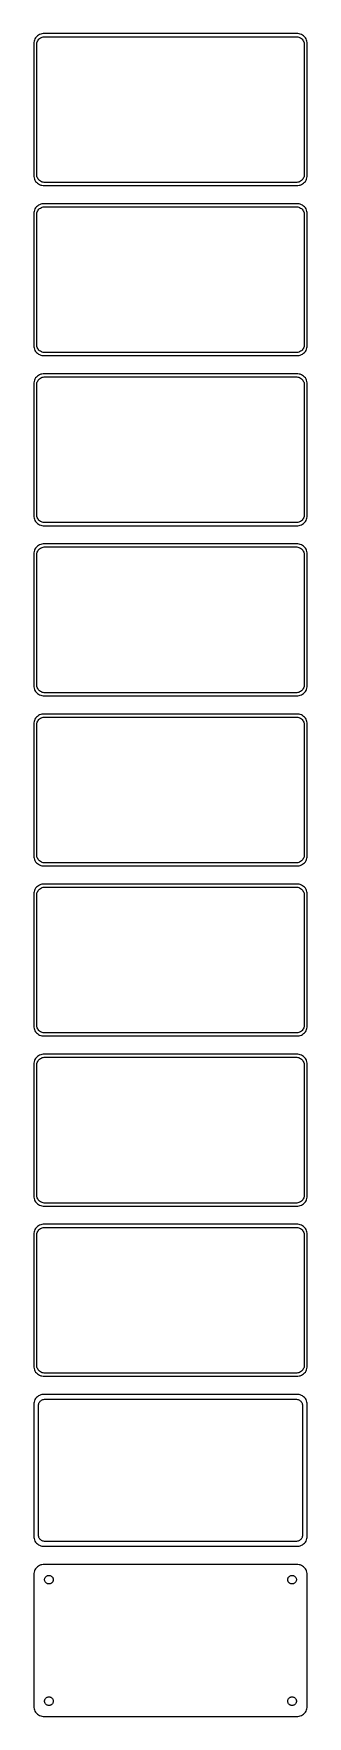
# Model space of a CAD drawing. Header units: metres. Extents: x -68 to 68, y 803 to 1633.
import ezdxf

# ---------------------------------------------------------------- set-up
doc = ezdxf.new("R2010")
doc.units = ezdxf.units.M

msp = doc.modelspace()

# ---------------------------------------------------------------- linework, layer by layer
for p, q in [((-67.4606, 1629.13), (-67.5, 1628.5)), ((-67.3429, 1629.74), (-67.4606, 1629.13)), ((-67.1489, 1630.34), (-67.3429, 1629.74)), ((-66.8815, 1630.91), (-67.1489, 1630.34)), ((-66.5451, 1631.44), (-66.8815, 1630.91)), ((-66.1448, 1631.92), (-66.5451, 1631.44)), ((-65.6871, 1632.35), (-66.1448, 1631.92)), ((-65.9685, 1628.5), (-65.8743, 1628.99)), ((-65.8743, 1628.99), (-65.7191, 1629.47)), ((-65.7191, 1629.47), (-65.5052, 1629.93)), ((-65.1791, 1632.72), (-65.6871, 1632.35)), ((-65.5052, 1629.93), (-65.2361, 1630.35)), ((-65.2361, 1630.35), (-64.9159, 1630.74)), ((-64.6289, 1633.02), (-65.1791, 1632.72)), ((-64.9159, 1630.74), (-64.5497, 1631.08)), ((-64.0451, 1633.26), (-64.6289, 1633.02)), ((-64.5497, 1631.08), (-64.1433, 1631.38)), ((-64.1433, 1631.38), (-63.7031, 1631.62)), ((-63.4369, 1633.41), (-64.0451, 1633.26)), ((-63.7031, 1631.62), (-63.2361, 1631.8)), ((-62.8139, 1633.49), (-63.4369, 1633.41)), ((-63.2361, 1631.8), (-62.7495, 1631.93)), ((62.8139, 1633.49), (-62.8139, 1633.49)), ((-62.7495, 1631.93), (-62.2512, 1631.99)), ((-62.2512, 1631.99), (62.2512, 1631.99)), ((62.2512, 1631.99), (62.7495, 1631.93)), ((62.7495, 1631.93), (63.2361, 1631.8)), ((63.4369, 1633.41), (62.8139, 1633.49)), ((63.2361, 1631.8), (63.7031, 1631.62)), ((64.0451, 1633.26), (63.4369, 1633.41)), ((63.7031, 1631.62), (64.1433, 1631.38)), ((64.6289, 1633.02), (64.0451, 1633.26)), ((64.1433, 1631.38), (64.5497, 1631.08)), ((64.5497, 1631.08), (64.9159, 1630.74)), ((65.1791, 1632.72), (64.6289, 1633.02)), ((64.9159, 1630.74), (65.2361, 1630.35)), ((65.6871, 1632.35), (65.1791, 1632.72)), ((65.2361, 1630.35), (65.5052, 1629.93)), ((65.5052, 1629.93), (65.7191, 1629.47)), ((66.1448, 1631.92), (65.6871, 1632.35)), ((65.7191, 1629.47), (65.8743, 1628.99)), ((65.8743, 1628.99), (65.9685, 1628.5)), ((66.5451, 1631.44), (66.1448, 1631.92)), ((66.8815, 1630.91), (66.5451, 1631.44)), ((67.1489, 1630.34), (66.8815, 1630.91)), ((67.3429, 1629.74), (67.1489, 1630.34)), ((67.4606, 1629.13), (67.3429, 1629.74)), ((67.5, 1628.5), (67.4606, 1629.13)), ((-67.5, 1628.5), (-67.5, 1563.5)), ((-66, 1628), (-65.9685, 1628.5)), ((-66, 1564), (-66, 1628)), ((65.9685, 1628.5), (66, 1628)), ((66, 1628), (66, 1564)), ((67.5, 1563.5), (67.5, 1628.5)), ((-67.5, 1563.5), (-67.4606, 1562.87)), ((-67.4606, 1562.87), (-67.3429, 1562.26)), ((-67.3429, 1562.26), (-67.1489, 1561.66)), ((-65.9685, 1563.5), (-66, 1564)), ((-65.8743, 1563.01), (-65.9685, 1563.5)), ((-65.7191, 1562.53), (-65.8743, 1563.01)), ((-65.5052, 1562.07), (-65.7191, 1562.53)), ((65.7191, 1562.53), (65.5052, 1562.07)), ((65.8743, 1563.01), (65.7191, 1562.53)), ((65.9685, 1563.5), (65.8743, 1563.01)), ((66, 1564), (65.9685, 1563.5)), ((67.1489, 1561.66), (67.3429, 1562.26)), ((67.3429, 1562.26), (67.4606, 1562.87)), ((67.4606, 1562.87), (67.5, 1563.5)), ((-67.1489, 1561.66), (-66.8815, 1561.09)), ((-66.8815, 1561.09), (-66.5451, 1560.56)), ((-66.5451, 1560.56), (-66.1448, 1560.08)), ((-66.1448, 1560.08), (-65.6871, 1559.65)), ((-65.6871, 1559.65), (-65.1791, 1559.28)), ((-65.2361, 1561.65), (-65.5052, 1562.07)), ((-64.9159, 1561.26), (-65.2361, 1561.65)), ((-65.1791, 1559.28), (-64.6289, 1558.98)), ((-64.5497, 1560.92), (-64.9159, 1561.26)), ((-64.6289, 1558.98), (-64.0451, 1558.74)), ((-64.1433, 1560.62), (-64.5497, 1560.92)), ((-63.7031, 1560.38), (-64.1433, 1560.62)), ((-64.0451, 1558.74), (-63.4369, 1558.59)), ((-63.2361, 1560.2), (-63.7031, 1560.38)), ((-63.4369, 1558.59), (-62.8139, 1558.51)), ((-62.7495, 1560.07), (-63.2361, 1560.2)), ((-62.8139, 1558.51), (62.8139, 1558.51)), ((-62.2512, 1560.01), (-62.7495, 1560.07)), ((62.2512, 1560.01), (-62.2512, 1560.01)), ((62.7495, 1560.07), (62.2512, 1560.01)), ((63.2361, 1560.2), (62.7495, 1560.07)), ((62.8139, 1558.51), (63.4369, 1558.59)), ((63.7031, 1560.38), (63.2361, 1560.2)), ((63.4369, 1558.59), (64.0451, 1558.74)), ((64.1433, 1560.62), (63.7031, 1560.38)), ((64.0451, 1558.74), (64.6289, 1558.98)), ((64.5497, 1560.92), (64.1433, 1560.62)), ((64.9159, 1561.26), (64.5497, 1560.92)), ((64.6289, 1558.98), (65.1791, 1559.28)), ((65.2361, 1561.65), (64.9159, 1561.26)), ((65.1791, 1559.28), (65.6871, 1559.65)), ((65.5052, 1562.07), (65.2361, 1561.65)), ((65.6871, 1559.65), (66.1448, 1560.08)), ((66.1448, 1560.08), (66.5451, 1560.56)), ((66.5451, 1560.56), (66.8815, 1561.09)), ((66.8815, 1561.09), (67.1489, 1561.66)), ((-67.3429, 1545.74), (-67.4606, 1545.13)), ((-67.1489, 1546.34), (-67.3429, 1545.74)), ((-66.8815, 1546.91), (-67.1489, 1546.34)), ((-66.5451, 1547.44), (-66.8815, 1546.91)), ((-66.1448, 1547.92), (-66.5451, 1547.44)), ((-65.6871, 1548.35), (-66.1448, 1547.92)), ((-65.7191, 1545.47), (-65.5052, 1545.93)), ((-65.1791, 1548.72), (-65.6871, 1548.35)), ((-65.5052, 1545.93), (-65.2361, 1546.35)), ((-65.2361, 1546.35), (-64.9159, 1546.74)), ((-64.6289, 1549.02), (-65.1791, 1548.72)), ((-64.9159, 1546.74), (-64.5497, 1547.08)), ((-64.0451, 1549.26), (-64.6289, 1549.02)), ((-64.5497, 1547.08), (-64.1433, 1547.38)), ((-64.1433, 1547.38), (-63.7031, 1547.62)), ((-63.4369, 1549.41), (-64.0451, 1549.26)), ((-63.7031, 1547.62), (-63.2361, 1547.8)), ((-62.8139, 1549.49), (-63.4369, 1549.41)), ((-63.2361, 1547.8), (-62.7495, 1547.93)), ((62.8139, 1549.49), (-62.8139, 1549.49)), ((-62.7495, 1547.93), (-62.2512, 1547.99)), ((-62.2512, 1547.99), (62.2512, 1547.99)), ((62.2512, 1547.99), (62.7495, 1547.93)), ((62.7495, 1547.93), (63.2361, 1547.8)), ((63.4369, 1549.41), (62.8139, 1549.49)), ((63.2361, 1547.8), (63.7031, 1547.62)), ((64.0451, 1549.26), (63.4369, 1549.41)), ((63.7031, 1547.62), (64.1433, 1547.38)), ((64.6289, 1549.02), (64.0451, 1549.26)), ((64.1433, 1547.38), (64.5497, 1547.08)), ((64.5497, 1547.08), (64.9159, 1546.74)), ((65.1791, 1548.72), (64.6289, 1549.02)), ((64.9159, 1546.74), (65.2361, 1546.35)), ((65.6871, 1548.35), (65.1791, 1548.72)), ((65.2361, 1546.35), (65.5052, 1545.93)), ((65.5052, 1545.93), (65.7191, 1545.47)), ((66.1448, 1547.92), (65.6871, 1548.35)), ((66.5451, 1547.44), (66.1448, 1547.92)), ((66.8815, 1546.91), (66.5451, 1547.44)), ((67.1489, 1546.34), (66.8815, 1546.91)), ((67.3429, 1545.74), (67.1489, 1546.34)), ((67.4606, 1545.13), (67.3429, 1545.74)), ((-67.4606, 1545.13), (-67.5, 1544.5)), ((-67.5, 1544.5), (-67.5, 1479.5)), ((-66, 1544), (-65.9685, 1544.5)), ((-66, 1480), (-66, 1544)), ((-65.9685, 1544.5), (-65.8743, 1544.99)), ((-65.8743, 1544.99), (-65.7191, 1545.47)), ((65.7191, 1545.47), (65.8743, 1544.99)), ((65.8743, 1544.99), (65.9685, 1544.5)), ((65.9685, 1544.5), (66, 1544)), ((66, 1544), (66, 1480)), ((67.5, 1544.5), (67.4606, 1545.13)), ((67.5, 1479.5), (67.5, 1544.5)), ((-67.5, 1479.5), (-67.4606, 1478.87)), ((-65.9685, 1479.5), (-66, 1480)), ((-65.8743, 1479.01), (-65.9685, 1479.5)), ((65.9685, 1479.5), (65.8743, 1479.01)), ((66, 1480), (65.9685, 1479.5)), ((67.4606, 1478.87), (67.5, 1479.5)), ((-67.4606, 1478.87), (-67.3429, 1478.26)), ((-67.3429, 1478.26), (-67.1489, 1477.66)), ((-67.1489, 1477.66), (-66.8815, 1477.09)), ((-66.8815, 1477.09), (-66.5451, 1476.56)), ((-66.5451, 1476.56), (-66.1448, 1476.08)), ((-66.1448, 1476.08), (-65.6871, 1475.65)), ((-65.7191, 1478.53), (-65.8743, 1479.01)), ((-65.5052, 1478.07), (-65.7191, 1478.53)), ((-65.6871, 1475.65), (-65.1791, 1475.28)), ((-65.2361, 1477.65), (-65.5052, 1478.07)), ((-64.9159, 1477.26), (-65.2361, 1477.65)), ((-65.1791, 1475.28), (-64.6289, 1474.98)), ((-64.5497, 1476.92), (-64.9159, 1477.26)), ((-64.6289, 1474.98), (-64.0451, 1474.74)), ((-64.1433, 1476.62), (-64.5497, 1476.92)), ((-63.7031, 1476.38), (-64.1433, 1476.62)), ((-64.0451, 1474.74), (-63.4369, 1474.59)), ((-63.2361, 1476.2), (-63.7031, 1476.38)), ((-63.4369, 1474.59), (-62.8139, 1474.51)), ((-62.7495, 1476.07), (-63.2361, 1476.2)), ((-62.8139, 1474.51), (62.8139, 1474.51)), ((-62.2512, 1476.01), (-62.7495, 1476.07)), ((62.2512, 1476.01), (-62.2512, 1476.01)), ((62.7495, 1476.07), (62.2512, 1476.01)), ((63.2361, 1476.2), (62.7495, 1476.07)), ((62.8139, 1474.51), (63.4369, 1474.59)), ((63.7031, 1476.38), (63.2361, 1476.2)), ((63.4369, 1474.59), (64.0451, 1474.74)), ((64.1433, 1476.62), (63.7031, 1476.38)), ((64.0451, 1474.74), (64.6289, 1474.98)), ((64.5497, 1476.92), (64.1433, 1476.62)), ((64.9159, 1477.26), (64.5497, 1476.92)), ((64.6289, 1474.98), (65.1791, 1475.28)), ((65.2361, 1477.65), (64.9159, 1477.26)), ((65.1791, 1475.28), (65.6871, 1475.65)), ((65.5052, 1478.07), (65.2361, 1477.65)), ((65.7191, 1478.53), (65.5052, 1478.07)), ((65.6871, 1475.65), (66.1448, 1476.08)), ((65.8743, 1479.01), (65.7191, 1478.53)), ((66.1448, 1476.08), (66.5451, 1476.56)), ((66.5451, 1476.56), (66.8815, 1477.09)), ((66.8815, 1477.09), (67.1489, 1477.66)), ((67.1489, 1477.66), (67.3429, 1478.26)), ((67.3429, 1478.26), (67.4606, 1478.87)), ((-66.8815, 1462.91), (-67.1489, 1462.34)), ((-66.5451, 1463.44), (-66.8815, 1462.91)), ((-66.1448, 1463.92), (-66.5451, 1463.44)), ((-65.6871, 1464.35), (-66.1448, 1463.92)), ((-65.1791, 1464.72), (-65.6871, 1464.35)), ((-65.2361, 1462.35), (-64.9159, 1462.74)), ((-64.6289, 1465.02), (-65.1791, 1464.72)), ((-64.9159, 1462.74), (-64.5497, 1463.08)), ((-64.0451, 1465.26), (-64.6289, 1465.02)), ((-64.5497, 1463.08), (-64.1433, 1463.38)), ((-64.1433, 1463.38), (-63.7031, 1463.62)), ((-63.4369, 1465.41), (-64.0451, 1465.26)), ((-63.7031, 1463.62), (-63.2361, 1463.8)), ((-62.8139, 1465.49), (-63.4369, 1465.41)), ((-63.2361, 1463.8), (-62.7495, 1463.93)), ((62.8139, 1465.49), (-62.8139, 1465.49)), ((-62.7495, 1463.93), (-62.2512, 1463.99)), ((-62.2512, 1463.99), (62.2512, 1463.99)), ((62.2512, 1463.99), (62.7495, 1463.93)), ((62.7495, 1463.93), (63.2361, 1463.8)), ((63.4369, 1465.41), (62.8139, 1465.49)), ((63.2361, 1463.8), (63.7031, 1463.62)), ((64.0451, 1465.26), (63.4369, 1465.41)), ((63.7031, 1463.62), (64.1433, 1463.38)), ((64.6289, 1465.02), (64.0451, 1465.26)), ((64.1433, 1463.38), (64.5497, 1463.08)), ((64.5497, 1463.08), (64.9159, 1462.74)), ((65.1791, 1464.72), (64.6289, 1465.02)), ((64.9159, 1462.74), (65.2361, 1462.35)), ((65.6871, 1464.35), (65.1791, 1464.72)), ((66.1448, 1463.92), (65.6871, 1464.35)), ((66.5451, 1463.44), (66.1448, 1463.92)), ((66.8815, 1462.91), (66.5451, 1463.44)), ((67.1489, 1462.34), (66.8815, 1462.91)), ((-67.4606, 1461.13), (-67.5, 1460.5)), ((-67.5, 1460.5), (-67.5, 1395.5)), ((-67.3429, 1461.74), (-67.4606, 1461.13)), ((-67.1489, 1462.34), (-67.3429, 1461.74)), ((-66, 1460), (-65.9685, 1460.5)), ((-66, 1396), (-66, 1460)), ((-65.9685, 1460.5), (-65.8743, 1460.99)), ((-65.8743, 1460.99), (-65.7191, 1461.47)), ((-65.7191, 1461.47), (-65.5052, 1461.93)), ((-65.5052, 1461.93), (-65.2361, 1462.35)), ((65.2361, 1462.35), (65.5052, 1461.93)), ((65.5052, 1461.93), (65.7191, 1461.47)), ((65.7191, 1461.47), (65.8743, 1460.99)), ((65.8743, 1460.99), (65.9685, 1460.5)), ((65.9685, 1460.5), (66, 1460)), ((66, 1460), (66, 1396)), ((67.3429, 1461.74), (67.1489, 1462.34)), ((67.4606, 1461.13), (67.3429, 1461.74)), ((67.5, 1460.5), (67.4606, 1461.13)), ((67.5, 1395.5), (67.5, 1460.5)), ((-67.5, 1395.5), (-67.4606, 1394.87)), ((-67.4606, 1394.87), (-67.3429, 1394.26)), ((-67.3429, 1394.26), (-67.1489, 1393.66)), ((-67.1489, 1393.66), (-66.8815, 1393.09)), ((-66.8815, 1393.09), (-66.5451, 1392.56)), ((-66.5451, 1392.56), (-66.1448, 1392.08)), ((-66.1448, 1392.08), (-65.6871, 1391.65)), ((-65.9685, 1395.5), (-66, 1396)), ((-65.8743, 1395.01), (-65.9685, 1395.5)), ((-65.7191, 1394.53), (-65.8743, 1395.01)), ((-65.5052, 1394.07), (-65.7191, 1394.53)), ((-65.6871, 1391.65), (-65.1791, 1391.28)), ((-65.2361, 1393.65), (-65.5052, 1394.07)), ((-64.9159, 1393.26), (-65.2361, 1393.65)), ((-65.1791, 1391.28), (-64.6289, 1390.98)), ((-64.5497, 1392.92), (-64.9159, 1393.26)), ((-64.6289, 1390.98), (-64.0451, 1390.74)), ((-64.1433, 1392.62), (-64.5497, 1392.92)), ((-63.7031, 1392.38), (-64.1433, 1392.62)), ((-64.0451, 1390.74), (-63.4369, 1390.59)), ((-63.2361, 1392.2), (-63.7031, 1392.38)), ((-63.4369, 1390.59), (-62.8139, 1390.51)), ((-62.7495, 1392.07), (-63.2361, 1392.2)), ((-62.8139, 1390.51), (62.8139, 1390.51)), ((-62.2512, 1392.01), (-62.7495, 1392.07)), ((62.2512, 1392.01), (-62.2512, 1392.01)), ((62.7495, 1392.07), (62.2512, 1392.01)), ((63.2361, 1392.2), (62.7495, 1392.07)), ((62.8139, 1390.51), (63.4369, 1390.59)), ((63.7031, 1392.38), (63.2361, 1392.2)), ((63.4369, 1390.59), (64.0451, 1390.74)), ((64.1433, 1392.62), (63.7031, 1392.38)), ((64.0451, 1390.74), (64.6289, 1390.98)), ((64.5497, 1392.92), (64.1433, 1392.62)), ((64.9159, 1393.26), (64.5497, 1392.92)), ((64.6289, 1390.98), (65.1791, 1391.28)), ((65.2361, 1393.65), (64.9159, 1393.26)), ((65.1791, 1391.28), (65.6871, 1391.65)), ((65.5052, 1394.07), (65.2361, 1393.65)), ((65.7191, 1394.53), (65.5052, 1394.07)), ((65.6871, 1391.65), (66.1448, 1392.08)), ((65.8743, 1395.01), (65.7191, 1394.53)), ((65.9685, 1395.5), (65.8743, 1395.01)), ((66, 1396), (65.9685, 1395.5)), ((66.1448, 1392.08), (66.5451, 1392.56)), ((66.5451, 1392.56), (66.8815, 1393.09)), ((66.8815, 1393.09), (67.1489, 1393.66)), ((67.1489, 1393.66), (67.3429, 1394.26)), ((67.3429, 1394.26), (67.4606, 1394.87)), ((67.4606, 1394.87), (67.5, 1395.5)), ((-66.5451, 1379.44), (-66.8815, 1378.91)), ((-66.1448, 1379.92), (-66.5451, 1379.44)), ((-65.6871, 1380.35), (-66.1448, 1379.92)), ((-65.1791, 1380.72), (-65.6871, 1380.35)), ((-64.6289, 1381.02), (-65.1791, 1380.72)), ((-64.0451, 1381.26), (-64.6289, 1381.02)), ((-64.1433, 1379.38), (-63.7031, 1379.62)), ((-63.4369, 1381.41), (-64.0451, 1381.26)), ((-63.7031, 1379.62), (-63.2361, 1379.8)), ((-62.8139, 1381.49), (-63.4369, 1381.41)), ((-63.2361, 1379.8), (-62.7495, 1379.93)), ((62.8139, 1381.49), (-62.8139, 1381.49)), ((-62.7495, 1379.93), (-62.2512, 1379.99)), ((-62.2512, 1379.99), (62.2512, 1379.99)), ((62.2512, 1379.99), (62.7495, 1379.93)), ((62.7495, 1379.93), (63.2361, 1379.8)), ((63.4369, 1381.41), (62.8139, 1381.49)), ((63.2361, 1379.8), (63.7031, 1379.62)), ((64.0451, 1381.26), (63.4369, 1381.41)), ((63.7031, 1379.62), (64.1433, 1379.38)), ((64.6289, 1381.02), (64.0451, 1381.26)), ((65.1791, 1380.72), (64.6289, 1381.02)), ((65.6871, 1380.35), (65.1791, 1380.72)), ((66.1448, 1379.92), (65.6871, 1380.35)), ((66.5451, 1379.44), (66.1448, 1379.92)), ((66.8815, 1378.91), (66.5451, 1379.44)), ((-67.4606, 1377.13), (-67.5, 1376.5)), ((-67.5, 1376.5), (-67.5, 1311.5)), ((-67.3429, 1377.74), (-67.4606, 1377.13)), ((-67.1489, 1378.34), (-67.3429, 1377.74)), ((-66.8815, 1378.91), (-67.1489, 1378.34)), ((-66, 1376), (-65.9685, 1376.5)), ((-66, 1312), (-66, 1376)), ((-65.9685, 1376.5), (-65.8743, 1376.99)), ((-65.8743, 1376.99), (-65.7191, 1377.47)), ((-65.7191, 1377.47), (-65.5052, 1377.93)), ((-65.5052, 1377.93), (-65.2361, 1378.35)), ((-65.2361, 1378.35), (-64.9159, 1378.74)), ((-64.9159, 1378.74), (-64.5497, 1379.08)), ((-64.5497, 1379.08), (-64.1433, 1379.38)), ((64.1433, 1379.38), (64.5497, 1379.08)), ((64.5497, 1379.08), (64.9159, 1378.74)), ((64.9159, 1378.74), (65.2361, 1378.35)), ((65.2361, 1378.35), (65.5052, 1377.93)), ((65.5052, 1377.93), (65.7191, 1377.47)), ((65.7191, 1377.47), (65.8743, 1376.99)), ((65.8743, 1376.99), (65.9685, 1376.5)), ((65.9685, 1376.5), (66, 1376)), ((66, 1376), (66, 1312)), ((67.1489, 1378.34), (66.8815, 1378.91)), ((67.3429, 1377.74), (67.1489, 1378.34)), ((67.4606, 1377.13), (67.3429, 1377.74)), ((67.5, 1376.5), (67.4606, 1377.13)), ((67.5, 1311.5), (67.5, 1376.5)), ((-67.5, 1311.5), (-67.4606, 1310.87)), ((-67.4606, 1310.87), (-67.3429, 1310.26)), ((-67.3429, 1310.26), (-67.1489, 1309.66)), ((-67.1489, 1309.66), (-66.8815, 1309.09)), ((-66.8815, 1309.09), (-66.5451, 1308.56)), ((-66.5451, 1308.56), (-66.1448, 1308.08)), ((-66.1448, 1308.08), (-65.6871, 1307.65)), ((-65.9685, 1311.5), (-66, 1312)), ((-65.8743, 1311.01), (-65.9685, 1311.5)), ((-65.7191, 1310.53), (-65.8743, 1311.01)), ((-65.5052, 1310.07), (-65.7191, 1310.53)), ((-65.6871, 1307.65), (-65.1791, 1307.28)), ((-65.2361, 1309.65), (-65.5052, 1310.07)), ((-64.9159, 1309.26), (-65.2361, 1309.65)), ((-65.1791, 1307.28), (-64.6289, 1306.98)), ((-64.5497, 1308.92), (-64.9159, 1309.26)), ((-64.6289, 1306.98), (-64.0451, 1306.74)), ((-64.1433, 1308.62), (-64.5497, 1308.92)), ((-63.7031, 1308.38), (-64.1433, 1308.62)), ((-64.0451, 1306.74), (-63.4369, 1306.59)), ((-63.2361, 1308.2), (-63.7031, 1308.38)), ((-63.4369, 1306.59), (-62.8139, 1306.51)), ((-62.7495, 1308.07), (-63.2361, 1308.2)), ((-62.8139, 1306.51), (62.8139, 1306.51)), ((-62.2512, 1308.01), (-62.7495, 1308.07)), ((62.2512, 1308.01), (-62.2512, 1308.01)), ((62.7495, 1308.07), (62.2512, 1308.01)), ((63.2361, 1308.2), (62.7495, 1308.07)), ((62.8139, 1306.51), (63.4369, 1306.59)), ((63.7031, 1308.38), (63.2361, 1308.2)), ((63.4369, 1306.59), (64.0451, 1306.74)), ((64.1433, 1308.62), (63.7031, 1308.38)), ((64.0451, 1306.74), (64.6289, 1306.98)), ((64.5497, 1308.92), (64.1433, 1308.62)), ((64.9159, 1309.26), (64.5497, 1308.92)), ((64.6289, 1306.98), (65.1791, 1307.28)), ((65.2361, 1309.65), (64.9159, 1309.26)), ((65.1791, 1307.28), (65.6871, 1307.65)), ((65.5052, 1310.07), (65.2361, 1309.65)), ((65.7191, 1310.53), (65.5052, 1310.07)), ((65.6871, 1307.65), (66.1448, 1308.08)), ((65.8743, 1311.01), (65.7191, 1310.53)), ((65.9685, 1311.5), (65.8743, 1311.01)), ((66, 1312), (65.9685, 1311.5)), ((66.1448, 1308.08), (66.5451, 1308.56)), ((66.5451, 1308.56), (66.8815, 1309.09)), ((66.8815, 1309.09), (67.1489, 1309.66)), ((67.1489, 1309.66), (67.3429, 1310.26)), ((67.3429, 1310.26), (67.4606, 1310.87)), ((67.4606, 1310.87), (67.5, 1311.5)), ((-65.6871, 1296.35), (-66.1448, 1295.92)), ((-65.1791, 1296.72), (-65.6871, 1296.35)), ((-64.6289, 1297.02), (-65.1791, 1296.72)), ((-64.0451, 1297.26), (-64.6289, 1297.02)), ((-63.4369, 1297.41), (-64.0451, 1297.26)), ((-62.8139, 1297.49), (-63.4369, 1297.41)), ((62.8139, 1297.49), (-62.8139, 1297.49)), ((63.4369, 1297.41), (62.8139, 1297.49)), ((64.0451, 1297.26), (63.4369, 1297.41)), ((64.6289, 1297.02), (64.0451, 1297.26)), ((65.1791, 1296.72), (64.6289, 1297.02)), ((65.6871, 1296.35), (65.1791, 1296.72)), ((66.1448, 1295.92), (65.6871, 1296.35)), ((-67.4606, 1293.13), (-67.5, 1292.5)), ((-67.5, 1292.5), (-67.5, 1227.5)), ((-67.3429, 1293.74), (-67.4606, 1293.13)), ((-67.1489, 1294.34), (-67.3429, 1293.74)), ((-66.8815, 1294.91), (-67.1489, 1294.34)), ((-66.5451, 1295.44), (-66.8815, 1294.91)), ((-66.1448, 1295.92), (-66.5451, 1295.44)), ((-66, 1292), (-65.9685, 1292.5)), ((-66, 1228), (-66, 1292)), ((-65.9685, 1292.5), (-65.8743, 1292.99)), ((-65.8743, 1292.99), (-65.7191, 1293.47)), ((-65.7191, 1293.47), (-65.5052, 1293.93)), ((-65.5052, 1293.93), (-65.2361, 1294.35)), ((-65.2361, 1294.35), (-64.9159, 1294.74)), ((-64.9159, 1294.74), (-64.5497, 1295.08)), ((-64.5497, 1295.08), (-64.1433, 1295.38)), ((-64.1433, 1295.38), (-63.7031, 1295.62)), ((-63.7031, 1295.62), (-63.2361, 1295.8)), ((-63.2361, 1295.8), (-62.7495, 1295.93)), ((-62.7495, 1295.93), (-62.2512, 1295.99)), ((-62.2512, 1295.99), (62.2512, 1295.99)), ((62.2512, 1295.99), (62.7495, 1295.93)), ((62.7495, 1295.93), (63.2361, 1295.8)), ((63.2361, 1295.8), (63.7031, 1295.62)), ((63.7031, 1295.62), (64.1433, 1295.38)), ((64.1433, 1295.38), (64.5497, 1295.08)), ((64.5497, 1295.08), (64.9159, 1294.74)), ((64.9159, 1294.74), (65.2361, 1294.35)), ((65.2361, 1294.35), (65.5052, 1293.93)), ((65.5052, 1293.93), (65.7191, 1293.47)), ((65.7191, 1293.47), (65.8743, 1292.99)), ((65.8743, 1292.99), (65.9685, 1292.5)), ((65.9685, 1292.5), (66, 1292)), ((66, 1292), (66, 1228)), ((66.5451, 1295.44), (66.1448, 1295.92)), ((66.8815, 1294.91), (66.5451, 1295.44)), ((67.1489, 1294.34), (66.8815, 1294.91)), ((67.3429, 1293.74), (67.1489, 1294.34)), ((67.4606, 1293.13), (67.3429, 1293.74)), ((67.5, 1292.5), (67.4606, 1293.13)), ((67.5, 1227.5), (67.5, 1292.5)), ((-67.5, 1227.5), (-67.4606, 1226.87)), ((-67.4606, 1226.87), (-67.3429, 1226.26)), ((-67.3429, 1226.26), (-67.1489, 1225.66)), ((-67.1489, 1225.66), (-66.8815, 1225.09)), ((-66.8815, 1225.09), (-66.5451, 1224.56)), ((-66.5451, 1224.56), (-66.1448, 1224.08)), ((-66.1448, 1224.08), (-65.6871, 1223.65)), ((-65.9685, 1227.5), (-66, 1228)), ((-65.8743, 1227.01), (-65.9685, 1227.5)), ((-65.7191, 1226.53), (-65.8743, 1227.01)), ((-65.5052, 1226.07), (-65.7191, 1226.53)), ((-65.6871, 1223.65), (-65.1791, 1223.28)), ((-65.2361, 1225.65), (-65.5052, 1226.07)), ((-64.9159, 1225.26), (-65.2361, 1225.65)), ((-65.1791, 1223.28), (-64.6289, 1222.98)), ((-64.5497, 1224.92), (-64.9159, 1225.26)), ((-64.6289, 1222.98), (-64.0451, 1222.74)), ((-64.1433, 1224.62), (-64.5497, 1224.92)), ((-63.7031, 1224.38), (-64.1433, 1224.62)), ((-64.0451, 1222.74), (-63.4369, 1222.59)), ((-63.2361, 1224.2), (-63.7031, 1224.38)), ((-63.4369, 1222.59), (-62.8139, 1222.51)), ((-62.7495, 1224.07), (-63.2361, 1224.2)), ((-62.8139, 1222.51), (62.8139, 1222.51)), ((-62.2512, 1224.01), (-62.7495, 1224.07)), ((62.2512, 1224.01), (-62.2512, 1224.01)), ((62.7495, 1224.07), (62.2512, 1224.01)), ((63.2361, 1224.2), (62.7495, 1224.07)), ((62.8139, 1222.51), (63.4369, 1222.59)), ((63.7031, 1224.38), (63.2361, 1224.2)), ((63.4369, 1222.59), (64.0451, 1222.74)), ((64.1433, 1224.62), (63.7031, 1224.38)), ((64.0451, 1222.74), (64.6289, 1222.98)), ((64.5497, 1224.92), (64.1433, 1224.62)), ((64.9159, 1225.26), (64.5497, 1224.92)), ((64.6289, 1222.98), (65.1791, 1223.28)), ((65.2361, 1225.65), (64.9159, 1225.26)), ((65.1791, 1223.28), (65.6871, 1223.65)), ((65.5052, 1226.07), (65.2361, 1225.65)), ((65.7191, 1226.53), (65.5052, 1226.07)), ((65.6871, 1223.65), (66.1448, 1224.08)), ((65.8743, 1227.01), (65.7191, 1226.53)), ((65.9685, 1227.5), (65.8743, 1227.01)), ((66, 1228), (65.9685, 1227.5)), ((66.1448, 1224.08), (66.5451, 1224.56)), ((66.5451, 1224.56), (66.8815, 1225.09)), ((66.8815, 1225.09), (67.1489, 1225.66)), ((67.1489, 1225.66), (67.3429, 1226.26)), ((67.3429, 1226.26), (67.4606, 1226.87)), ((67.4606, 1226.87), (67.5, 1227.5)), ((-64.0451, 1213.26), (-64.6289, 1213.02)), ((-63.4369, 1213.41), (-64.0451, 1213.26)), ((-62.8139, 1213.49), (-63.4369, 1213.41)), ((62.8139, 1213.49), (-62.8139, 1213.49)), ((63.4369, 1213.41), (62.8139, 1213.49)), ((64.0451, 1213.26), (63.4369, 1213.41)), ((64.6289, 1213.02), (64.0451, 1213.26)), ((-67.4606, 1209.13), (-67.5, 1208.5)), ((-67.5, 1208.5), (-67.5, 1143.5)), ((-67.3429, 1209.74), (-67.4606, 1209.13)), ((-67.1489, 1210.34), (-67.3429, 1209.74)), ((-66.8815, 1210.91), (-67.1489, 1210.34)), ((-66.5451, 1211.44), (-66.8815, 1210.91)), ((-66.1448, 1211.92), (-66.5451, 1211.44)), ((-65.6871, 1212.35), (-66.1448, 1211.92)), ((-66, 1208), (-65.9685, 1208.5)), ((-66, 1144), (-66, 1208)), ((-65.9685, 1208.5), (-65.8743, 1208.99)), ((-65.8743, 1208.99), (-65.7191, 1209.47)), ((-65.7191, 1209.47), (-65.5052, 1209.93)), ((-65.1791, 1212.72), (-65.6871, 1212.35)), ((-65.5052, 1209.93), (-65.2361, 1210.35)), ((-65.2361, 1210.35), (-64.9159, 1210.74)), ((-64.6289, 1213.02), (-65.1791, 1212.72)), ((-64.9159, 1210.74), (-64.5497, 1211.08)), ((-64.5497, 1211.08), (-64.1433, 1211.38)), ((-64.1433, 1211.38), (-63.7031, 1211.62)), ((-63.7031, 1211.62), (-63.2361, 1211.8)), ((-63.2361, 1211.8), (-62.7495, 1211.93)), ((-62.7495, 1211.93), (-62.2512, 1211.99)), ((-62.2512, 1211.99), (62.2512, 1211.99)), ((62.2512, 1211.99), (62.7495, 1211.93)), ((62.7495, 1211.93), (63.2361, 1211.8)), ((63.2361, 1211.8), (63.7031, 1211.62)), ((63.7031, 1211.62), (64.1433, 1211.38)), ((64.1433, 1211.38), (64.5497, 1211.08)), ((64.5497, 1211.08), (64.9159, 1210.74)), ((65.1791, 1212.72), (64.6289, 1213.02)), ((64.9159, 1210.74), (65.2361, 1210.35)), ((65.6871, 1212.35), (65.1791, 1212.72)), ((65.2361, 1210.35), (65.5052, 1209.93)), ((65.5052, 1209.93), (65.7191, 1209.47)), ((66.1448, 1211.92), (65.6871, 1212.35)), ((65.7191, 1209.47), (65.8743, 1208.99)), ((65.8743, 1208.99), (65.9685, 1208.5)), ((65.9685, 1208.5), (66, 1208)), ((66, 1208), (66, 1144)), ((66.5451, 1211.44), (66.1448, 1211.92)), ((66.8815, 1210.91), (66.5451, 1211.44)), ((67.1489, 1210.34), (66.8815, 1210.91)), ((67.3429, 1209.74), (67.1489, 1210.34)), ((67.4606, 1209.13), (67.3429, 1209.74)), ((67.5, 1208.5), (67.4606, 1209.13)), ((67.5, 1143.5), (67.5, 1208.5)), ((-67.5, 1143.5), (-67.4606, 1142.87)), ((-67.4606, 1142.87), (-67.3429, 1142.26)), ((-67.3429, 1142.26), (-67.1489, 1141.66)), ((-67.1489, 1141.66), (-66.8815, 1141.09)), ((-66.8815, 1141.09), (-66.5451, 1140.56)), ((-66.5451, 1140.56), (-66.1448, 1140.08)), ((-66.1448, 1140.08), (-65.6871, 1139.65)), ((-65.9685, 1143.5), (-66, 1144)), ((-65.8743, 1143.01), (-65.9685, 1143.5)), ((-65.7191, 1142.53), (-65.8743, 1143.01)), ((-65.5052, 1142.07), (-65.7191, 1142.53)), ((-65.6871, 1139.65), (-65.1791, 1139.28)), ((-65.2361, 1141.65), (-65.5052, 1142.07)), ((-64.9159, 1141.26), (-65.2361, 1141.65)), ((-65.1791, 1139.28), (-64.6289, 1138.98)), ((-64.5497, 1140.92), (-64.9159, 1141.26)), ((-64.6289, 1138.98), (-64.0451, 1138.74)), ((-64.1433, 1140.62), (-64.5497, 1140.92)), ((-63.7031, 1140.38), (-64.1433, 1140.62)), ((-64.0451, 1138.74), (-63.4369, 1138.59)), ((-63.2361, 1140.2), (-63.7031, 1140.38)), ((-63.4369, 1138.59), (-62.8139, 1138.51)), ((-62.7495, 1140.07), (-63.2361, 1140.2)), ((-62.8139, 1138.51), (62.8139, 1138.51)), ((-62.2512, 1140.01), (-62.7495, 1140.07)), ((62.2512, 1140.01), (-62.2512, 1140.01)), ((62.7495, 1140.07), (62.2512, 1140.01)), ((63.2361, 1140.2), (62.7495, 1140.07)), ((62.8139, 1138.51), (63.4369, 1138.59)), ((63.7031, 1140.38), (63.2361, 1140.2)), ((63.4369, 1138.59), (64.0451, 1138.74)), ((64.1433, 1140.62), (63.7031, 1140.38)), ((64.0451, 1138.74), (64.6289, 1138.98)), ((64.5497, 1140.92), (64.1433, 1140.62)), ((64.9159, 1141.26), (64.5497, 1140.92)), ((64.6289, 1138.98), (65.1791, 1139.28)), ((65.2361, 1141.65), (64.9159, 1141.26)), ((65.1791, 1139.28), (65.6871, 1139.65)), ((65.5052, 1142.07), (65.2361, 1141.65)), ((65.7191, 1142.53), (65.5052, 1142.07)), ((65.6871, 1139.65), (66.1448, 1140.08)), ((65.8743, 1143.01), (65.7191, 1142.53)), ((65.9685, 1143.5), (65.8743, 1143.01)), ((66, 1144), (65.9685, 1143.5)), ((66.1448, 1140.08), (66.5451, 1140.56)), ((66.5451, 1140.56), (66.8815, 1141.09)), ((66.8815, 1141.09), (67.1489, 1141.66)), ((67.1489, 1141.66), (67.3429, 1142.26)), ((67.3429, 1142.26), (67.4606, 1142.87)), ((67.4606, 1142.87), (67.5, 1143.5)), ((-67.4606, 1125.13), (-67.5, 1124.5)), ((-67.5, 1124.5), (-67.5, 1059.5)), ((-67.3429, 1125.74), (-67.4606, 1125.13)), ((-67.1489, 1126.34), (-67.3429, 1125.74)), ((-66.8815, 1126.91), (-67.1489, 1126.34)), ((-66.5451, 1127.44), (-66.8815, 1126.91)), ((-66.1448, 1127.92), (-66.5451, 1127.44)), ((-65.6871, 1128.35), (-66.1448, 1127.92)), ((-66, 1124), (-65.9685, 1124.5)), ((-66, 1060), (-66, 1124)), ((-65.9685, 1124.5), (-65.8743, 1124.99)), ((-65.8743, 1124.99), (-65.7191, 1125.47)), ((-65.7191, 1125.47), (-65.5052, 1125.93)), ((-65.1791, 1128.72), (-65.6871, 1128.35)), ((-65.5052, 1125.93), (-65.2361, 1126.35)), ((-65.2361, 1126.35), (-64.9159, 1126.74)), ((-64.6289, 1129.02), (-65.1791, 1128.72)), ((-64.9159, 1126.74), (-64.5497, 1127.08)), ((-64.0451, 1129.26), (-64.6289, 1129.02)), ((-64.5497, 1127.08), (-64.1433, 1127.38)), ((-64.1433, 1127.38), (-63.7031, 1127.62)), ((-63.4369, 1129.41), (-64.0451, 1129.26)), ((-63.7031, 1127.62), (-63.2361, 1127.8)), ((-62.8139, 1129.49), (-63.4369, 1129.41)), ((-63.2361, 1127.8), (-62.7495, 1127.93)), ((62.8139, 1129.49), (-62.8139, 1129.49)), ((-62.7495, 1127.93), (-62.2512, 1127.99)), ((-62.2512, 1127.99), (62.2512, 1127.99)), ((62.2512, 1127.99), (62.7495, 1127.93)), ((62.7495, 1127.93), (63.2361, 1127.8)), ((63.4369, 1129.41), (62.8139, 1129.49)), ((63.2361, 1127.8), (63.7031, 1127.62)), ((64.0451, 1129.26), (63.4369, 1129.41)), ((63.7031, 1127.62), (64.1433, 1127.38)), ((64.6289, 1129.02), (64.0451, 1129.26)), ((64.1433, 1127.38), (64.5497, 1127.08)), ((64.5497, 1127.08), (64.9159, 1126.74)), ((65.1791, 1128.72), (64.6289, 1129.02)), ((64.9159, 1126.74), (65.2361, 1126.35)), ((65.6871, 1128.35), (65.1791, 1128.72)), ((65.2361, 1126.35), (65.5052, 1125.93)), ((65.5052, 1125.93), (65.7191, 1125.47)), ((66.1448, 1127.92), (65.6871, 1128.35)), ((65.7191, 1125.47), (65.8743, 1124.99)), ((65.8743, 1124.99), (65.9685, 1124.5)), ((65.9685, 1124.5), (66, 1124)), ((66, 1124), (66, 1060)), ((66.5451, 1127.44), (66.1448, 1127.92)), ((66.8815, 1126.91), (66.5451, 1127.44)), ((67.1489, 1126.34), (66.8815, 1126.91)), ((67.3429, 1125.74), (67.1489, 1126.34)), ((67.4606, 1125.13), (67.3429, 1125.74)), ((67.5, 1124.5), (67.4606, 1125.13)), ((67.5, 1059.5), (67.5, 1124.5)), ((-67.5, 1059.5), (-67.4606, 1058.87)), ((-67.4606, 1058.87), (-67.3429, 1058.26)), ((-67.3429, 1058.26), (-67.1489, 1057.66)), ((-67.1489, 1057.66), (-66.8815, 1057.09)), ((-66.8815, 1057.09), (-66.5451, 1056.56)), ((-66.5451, 1056.56), (-66.1448, 1056.08)), ((-66.1448, 1056.08), (-65.6871, 1055.65)), ((-65.9685, 1059.5), (-66, 1060)), ((-65.8743, 1059.01), (-65.9685, 1059.5)), ((-65.7191, 1058.53), (-65.8743, 1059.01)), ((-65.5052, 1058.07), (-65.7191, 1058.53)), ((-65.6871, 1055.65), (-65.1791, 1055.28)), ((-65.2361, 1057.65), (-65.5052, 1058.07)), ((-64.9159, 1057.26), (-65.2361, 1057.65)), ((-64.5497, 1056.92), (-64.9159, 1057.26)), ((-64.1433, 1056.62), (-64.5497, 1056.92)), ((-63.7031, 1056.38), (-64.1433, 1056.62)), ((-63.2361, 1056.2), (-63.7031, 1056.38)), ((-62.7495, 1056.07), (-63.2361, 1056.2)), ((-62.2512, 1056.01), (-62.7495, 1056.07)), ((62.2512, 1056.01), (-62.2512, 1056.01)), ((62.7495, 1056.07), (62.2512, 1056.01)), ((63.2361, 1056.2), (62.7495, 1056.07)), ((63.7031, 1056.38), (63.2361, 1056.2)), ((64.1433, 1056.62), (63.7031, 1056.38)), ((64.5497, 1056.92), (64.1433, 1056.62)), ((64.9159, 1057.26), (64.5497, 1056.92)), ((65.2361, 1057.65), (64.9159, 1057.26)), ((65.1791, 1055.28), (65.6871, 1055.65)), ((65.5052, 1058.07), (65.2361, 1057.65)), ((65.7191, 1058.53), (65.5052, 1058.07)), ((65.6871, 1055.65), (66.1448, 1056.08)), ((65.8743, 1059.01), (65.7191, 1058.53)), ((65.9685, 1059.5), (65.8743, 1059.01)), ((66, 1060), (65.9685, 1059.5)), ((66.1448, 1056.08), (66.5451, 1056.56)), ((66.5451, 1056.56), (66.8815, 1057.09)), ((66.8815, 1057.09), (67.1489, 1057.66)), ((67.1489, 1057.66), (67.3429, 1058.26)), ((67.3429, 1058.26), (67.4606, 1058.87)), ((67.4606, 1058.87), (67.5, 1059.5)), ((-65.1791, 1055.28), (-64.6289, 1054.98)), ((-64.6289, 1054.98), (-64.0451, 1054.74)), ((-64.0451, 1054.74), (-63.4369, 1054.59)), ((-63.4369, 1054.59), (-62.8139, 1054.51)), ((-62.8139, 1054.51), (62.8139, 1054.51)), ((62.8139, 1054.51), (63.4369, 1054.59)), ((63.4369, 1054.59), (64.0451, 1054.74)), ((64.0451, 1054.74), (64.6289, 1054.98)), ((64.6289, 1054.98), (65.1791, 1055.28)), ((-67.4606, 1041.13), (-67.5, 1040.5)), ((-67.5, 1040.5), (-67.5, 975.5)), ((-67.3429, 1041.74), (-67.4606, 1041.13)), ((-67.1489, 1042.34), (-67.3429, 1041.74)), ((-66.8815, 1042.91), (-67.1489, 1042.34)), ((-66.5451, 1043.44), (-66.8815, 1042.91)), ((-66.1448, 1043.92), (-66.5451, 1043.44)), ((-65.6871, 1044.35), (-66.1448, 1043.92)), ((-66, 1040), (-65.9685, 1040.5)), ((-66, 976), (-66, 1040)), ((-65.9685, 1040.5), (-65.8743, 1040.99)), ((-65.8743, 1040.99), (-65.7191, 1041.47)), ((-65.7191, 1041.47), (-65.5052, 1041.93)), ((-65.1791, 1044.72), (-65.6871, 1044.35)), ((-65.5052, 1041.93), (-65.2361, 1042.35)), ((-65.2361, 1042.35), (-64.9159, 1042.74)), ((-64.6289, 1045.02), (-65.1791, 1044.72)), ((-64.9159, 1042.74), (-64.5497, 1043.08)), ((-64.0451, 1045.26), (-64.6289, 1045.02)), ((-64.5497, 1043.08), (-64.1433, 1043.38)), ((-64.1433, 1043.38), (-63.7031, 1043.62)), ((-63.4369, 1045.41), (-64.0451, 1045.26)), ((-63.7031, 1043.62), (-63.2361, 1043.8)), ((-62.8139, 1045.49), (-63.4369, 1045.41)), ((-63.2361, 1043.8), (-62.7495, 1043.93)), ((62.8139, 1045.49), (-62.8139, 1045.49)), ((-62.7495, 1043.93), (-62.2512, 1043.99)), ((-62.2512, 1043.99), (62.2512, 1043.99)), ((62.2512, 1043.99), (62.7495, 1043.93)), ((62.7495, 1043.93), (63.2361, 1043.8)), ((63.4369, 1045.41), (62.8139, 1045.49)), ((63.2361, 1043.8), (63.7031, 1043.62)), ((64.0451, 1045.26), (63.4369, 1045.41)), ((63.7031, 1043.62), (64.1433, 1043.38)), ((64.6289, 1045.02), (64.0451, 1045.26)), ((64.1433, 1043.38), (64.5497, 1043.08)), ((64.5497, 1043.08), (64.9159, 1042.74)), ((65.1791, 1044.72), (64.6289, 1045.02)), ((64.9159, 1042.74), (65.2361, 1042.35)), ((65.6871, 1044.35), (65.1791, 1044.72)), ((65.2361, 1042.35), (65.5052, 1041.93)), ((65.5052, 1041.93), (65.7191, 1041.47)), ((66.1448, 1043.92), (65.6871, 1044.35)), ((65.7191, 1041.47), (65.8743, 1040.99)), ((65.8743, 1040.99), (65.9685, 1040.5)), ((65.9685, 1040.5), (66, 1040)), ((66, 1040), (66, 976)), ((66.5451, 1043.44), (66.1448, 1043.92)), ((66.8815, 1042.91), (66.5451, 1043.44)), ((67.1489, 1042.34), (66.8815, 1042.91)), ((67.3429, 1041.74), (67.1489, 1042.34)), ((67.4606, 1041.13), (67.3429, 1041.74)), ((67.5, 1040.5), (67.4606, 1041.13)), ((67.5, 975.5), (67.5, 1040.5)), ((-67.5, 975.5), (-67.4606, 974.873)), ((-67.4606, 974.873), (-67.3429, 974.257)), ((-67.3429, 974.257), (-67.1489, 973.659)), ((-67.1489, 973.659), (-66.8815, 973.091)), ((-66.8815, 973.091), (-66.5451, 972.561)), ((-66.5451, 972.561), (-66.1448, 972.077)), ((-65.9685, 975.499), (-66, 976)), ((-65.8743, 975.005), (-65.9685, 975.499)), ((-65.7191, 974.528), (-65.8743, 975.005)), ((-65.5052, 974.073), (-65.7191, 974.528)), ((-65.2361, 973.649), (-65.5052, 974.073)), ((-64.9159, 973.262), (-65.2361, 973.649)), ((-64.5497, 972.918), (-64.9159, 973.262)), ((-64.1433, 972.623), (-64.5497, 972.918)), ((-63.7031, 972.381), (-64.1433, 972.623)), ((-63.2361, 972.196), (-63.7031, 972.381)), ((63.7031, 972.381), (63.2361, 972.196)), ((64.1433, 972.623), (63.7031, 972.381)), ((64.5497, 972.918), (64.1433, 972.623)), ((64.9159, 973.262), (64.5497, 972.918)), ((65.2361, 973.649), (64.9159, 973.262)), ((65.5052, 974.073), (65.2361, 973.649)), ((65.7191, 974.528), (65.5052, 974.073)), ((65.8743, 975.005), (65.7191, 974.528)), ((65.9685, 975.499), (65.8743, 975.005)), ((66, 976), (65.9685, 975.499)), ((66.1448, 972.077), (66.5451, 972.561)), ((66.5451, 972.561), (66.8815, 973.091)), ((66.8815, 973.091), (67.1489, 973.659)), ((67.1489, 973.659), (67.3429, 974.257)), ((67.3429, 974.257), (67.4606, 974.873)), ((67.4606, 974.873), (67.5, 975.5)), ((-66.1448, 972.077), (-65.6871, 971.647)), ((-65.6871, 971.647), (-65.1791, 971.278)), ((-65.1791, 971.278), (-64.6289, 970.976)), ((-64.6289, 970.976), (-64.0451, 970.745)), ((-64.0451, 970.745), (-63.4369, 970.589)), ((-63.4369, 970.589), (-62.8139, 970.51)), ((-62.7495, 972.071), (-63.2361, 972.196)), ((-62.8139, 970.51), (62.8139, 970.51)), ((-62.2512, 972.008), (-62.7495, 972.071)), ((62.2512, 972.008), (-62.2512, 972.008)), ((62.7495, 972.071), (62.2512, 972.008)), ((63.2361, 972.196), (62.7495, 972.071)), ((62.8139, 970.51), (63.4369, 970.589)), ((63.4369, 970.589), (64.0451, 970.745)), ((64.0451, 970.745), (64.6289, 970.976)), ((64.6289, 970.976), (65.1791, 971.278)), ((65.1791, 971.278), (65.6871, 971.647)), ((65.6871, 971.647), (66.1448, 972.077)), ((-67.4606, 957.127), (-67.5, 956.5)), ((-67.5, 956.5), (-67.5, 891.5)), ((-67.3429, 957.743), (-67.4606, 957.127)), ((-67.1489, 958.341), (-67.3429, 957.743)), ((-66.8815, 958.909), (-67.1489, 958.341)), ((-66.5451, 959.439), (-66.8815, 958.909)), ((-66.1448, 959.923), (-66.5451, 959.439)), ((-65.6871, 960.353), (-66.1448, 959.923)), ((-65.1791, 960.722), (-65.6871, 960.353)), ((-64.6289, 961.024), (-65.1791, 960.722)), ((-65.1129, 956), (-65.0884, 956.39)), ((-65.1129, 892), (-65.1129, 956)), ((-65.0884, 956.39), (-65.0151, 956.774)), ((-65.0151, 956.774), (-64.8943, 957.146)), ((-64.8943, 957.146), (-64.7279, 957.5)), ((-64.7279, 957.5), (-64.5184, 957.83)), ((-64.0451, 961.255), (-64.6289, 961.024)), ((-64.5184, 957.83), (-64.2692, 958.131)), ((-64.2692, 958.131), (-63.9842, 958.399)), ((-63.4369, 961.411), (-64.0451, 961.255)), ((-63.9842, 958.399), (-63.668, 958.628)), ((-63.668, 958.628), (-63.3254, 958.817)), ((-62.8139, 961.49), (-63.4369, 961.411)), ((-63.3254, 958.817), (-62.9619, 958.961)), ((-62.9619, 958.961), (-62.5833, 959.058)), ((62.8139, 961.49), (-62.8139, 961.49)), ((-62.5833, 959.058), (-62.1954, 959.107)), ((-62.1954, 959.107), (62.1954, 959.107)), ((62.1954, 959.107), (62.5833, 959.058)), ((62.5833, 959.058), (62.9619, 958.961)), ((63.4369, 961.411), (62.8139, 961.49)), ((62.9619, 958.961), (63.3254, 958.817)), ((63.3254, 958.817), (63.668, 958.628)), ((64.0451, 961.255), (63.4369, 961.411)), ((63.668, 958.628), (63.9842, 958.399)), ((63.9842, 958.399), (64.2692, 958.131)), ((64.6289, 961.024), (64.0451, 961.255)), ((64.2692, 958.131), (64.5184, 957.83)), ((64.5184, 957.83), (64.7279, 957.5)), ((65.1791, 960.722), (64.6289, 961.024)), ((64.7279, 957.5), (64.8943, 957.146)), ((64.8943, 957.146), (65.0151, 956.774)), ((65.0151, 956.774), (65.0884, 956.39)), ((65.0884, 956.39), (65.1129, 956)), ((65.1129, 956), (65.1129, 892)), ((65.6871, 960.353), (65.1791, 960.722)), ((66.1448, 959.923), (65.6871, 960.353)), ((66.5451, 959.439), (66.1448, 959.923)), ((66.8815, 958.909), (66.5451, 959.439)), ((67.1489, 958.341), (66.8815, 958.909)), ((67.3429, 957.743), (67.1489, 958.341)), ((67.4606, 957.127), (67.3429, 957.743)), ((67.5, 956.5), (67.4606, 957.127)), ((67.5, 891.5), (67.5, 956.5)), ((-67.5, 891.5), (-67.4606, 890.873)), ((-67.4606, 890.873), (-67.3429, 890.257)), ((-67.3429, 890.257), (-67.1489, 889.659)), ((-67.1489, 889.659), (-66.8815, 889.091)), ((-65.0884, 891.61), (-65.1129, 892)), ((-65.0151, 891.226), (-65.0884, 891.61)), ((-64.8943, 890.854), (-65.0151, 891.226)), ((-64.7279, 890.5), (-64.8943, 890.854)), ((-64.5184, 890.17), (-64.7279, 890.5)), ((-64.2692, 889.869), (-64.5184, 890.17)), ((-63.9842, 889.601), (-64.2692, 889.869)), ((-63.668, 889.372), (-63.9842, 889.601)), ((-63.3254, 889.183), (-63.668, 889.372)), ((-62.9619, 889.039), (-63.3254, 889.183)), ((63.3254, 889.183), (62.9619, 889.039)), ((63.668, 889.372), (63.3254, 889.183)), ((63.9842, 889.601), (63.668, 889.372)), ((64.2692, 889.869), (63.9842, 889.601)), ((64.5184, 890.17), (64.2692, 889.869)), ((64.7279, 890.5), (64.5184, 890.17)), ((64.8943, 890.854), (64.7279, 890.5)), ((65.0151, 891.226), (64.8943, 890.854)), ((65.0884, 891.61), (65.0151, 891.226)), ((65.1129, 892), (65.0884, 891.61)), ((66.8815, 889.091), (67.1489, 889.659)), ((67.1489, 889.659), (67.3429, 890.257)), ((67.3429, 890.257), (67.4606, 890.873)), ((67.4606, 890.873), (67.5, 891.5)), ((-66.8815, 889.091), (-66.5451, 888.561)), ((-66.5451, 888.561), (-66.1448, 888.077)), ((-66.1448, 888.077), (-65.6871, 887.647)), ((-65.6871, 887.647), (-65.1791, 887.278)), ((-65.1791, 887.278), (-64.6289, 886.976)), ((-64.6289, 886.976), (-64.0451, 886.745)), ((-64.0451, 886.745), (-63.4369, 886.589)), ((-63.4369, 886.589), (-62.8139, 886.51)), ((-62.5833, 888.942), (-62.9619, 889.039)), ((-62.8139, 886.51), (62.8139, 886.51)), ((-62.1954, 888.893), (-62.5833, 888.942)), ((62.1954, 888.893), (-62.1954, 888.893)), ((62.5833, 888.942), (62.1954, 888.893)), ((62.9619, 889.039), (62.5833, 888.942)), ((62.8139, 886.51), (63.4369, 886.589)), ((63.4369, 886.589), (64.0451, 886.745)), ((64.0451, 886.745), (64.6289, 886.976)), ((64.6289, 886.976), (65.1791, 887.278)), ((65.1791, 887.278), (65.6871, 887.647)), ((65.6871, 887.647), (66.1448, 888.077)), ((66.1448, 888.077), (66.5451, 888.561)), ((66.5451, 888.561), (66.8815, 889.091)), ((-67.4606, 873.127), (-67.5, 872.5)), ((-67.3429, 873.743), (-67.4606, 873.127)), ((-67.1489, 874.341), (-67.3429, 873.743)), ((-66.8815, 874.909), (-67.1489, 874.341)), ((-66.5451, 875.439), (-66.8815, 874.909)), ((-66.1448, 875.923), (-66.5451, 875.439)), ((-65.6871, 876.353), (-66.1448, 875.923)), ((-65.1791, 876.722), (-65.6871, 876.353)), ((-64.6289, 877.024), (-65.1791, 876.722)), ((-64.0451, 877.255), (-64.6289, 877.024)), ((-63.4369, 877.411), (-64.0451, 877.255)), ((-62.8139, 877.49), (-63.4369, 877.411)), ((62.8139, 877.49), (-62.8139, 877.49)), ((63.4369, 877.411), (62.8139, 877.49)), ((64.0451, 877.255), (63.4369, 877.411)), ((64.6289, 877.024), (64.0451, 877.255)), ((65.1791, 876.722), (64.6289, 877.024)), ((65.6871, 876.353), (65.1791, 876.722)), ((66.1448, 875.923), (65.6871, 876.353)), ((66.5451, 875.439), (66.1448, 875.923)), ((66.8815, 874.909), (66.5451, 875.439)), ((67.1489, 874.341), (66.8815, 874.909)), ((67.3429, 873.743), (67.1489, 874.341)), ((67.4606, 873.127), (67.3429, 873.743)), ((67.5, 872.5), (67.4606, 873.127)), ((-67.5, 872.5), (-67.5, 807.5)), ((-62.1353, 870), (-62.1185, 870.268)), ((-62.1185, 869.732), (-62.1353, 870)), ((-62.1185, 870.268), (-62.0682, 870.531)), ((-62.0682, 869.469), (-62.1185, 869.732)), ((-62.0682, 870.531), (-61.9853, 870.786)), ((-61.9853, 869.214), (-62.0682, 869.469)), ((-61.9853, 870.786), (-61.8712, 871.029)), ((-61.8712, 868.971), (-61.9853, 869.214)), ((-61.8712, 871.029), (-61.7275, 871.255)), ((-61.7275, 868.745), (-61.8712, 868.971)), ((-61.7275, 871.255), (-61.5565, 871.462)), ((-61.5565, 868.538), (-61.7275, 868.745)), ((-61.5565, 871.462), (-61.3611, 871.645)), ((-61.3611, 868.355), (-61.5565, 868.538)), ((-61.3611, 871.645), (-61.1441, 871.803)), ((-61.1441, 868.197), (-61.3611, 868.355)), ((-61.1441, 871.803), (-60.9092, 871.932)), ((-60.9092, 868.068), (-61.1441, 868.197)), ((-60.9092, 871.932), (-60.6598, 872.031)), ((-60.6598, 867.969), (-60.9092, 868.068)), ((-60.6598, 872.031), (-60.4001, 872.097)), ((-60.4001, 867.903), (-60.6598, 867.969)), ((-60.4001, 872.097), (-60.1341, 872.131)), ((-60.1341, 867.869), (-60.4001, 867.903)), ((-60.1341, 872.131), (-59.8659, 872.131)), ((-59.8659, 867.869), (-60.1341, 867.869)), ((-59.8659, 872.131), (-59.5999, 872.097)), ((-59.5999, 867.903), (-59.8659, 867.869)), ((-59.5999, 872.097), (-59.3401, 872.031)), ((-59.3401, 867.969), (-59.5999, 867.903)), ((-59.3401, 872.031), (-59.0908, 871.932)), ((-59.0908, 868.068), (-59.3401, 867.969)), ((-59.0908, 871.932), (-58.8559, 871.803)), ((-58.8559, 868.197), (-59.0908, 868.068)), ((-58.8559, 871.803), (-58.6389, 871.645)), ((-58.6389, 868.355), (-58.8559, 868.197)), ((-58.6389, 871.645), (-58.4434, 871.462)), ((-58.4434, 868.538), (-58.6389, 868.355)), ((-58.4434, 871.462), (-58.2725, 871.255)), ((-58.2725, 868.745), (-58.4434, 868.538)), ((-58.2725, 871.255), (-58.1288, 871.029)), ((-58.1288, 868.971), (-58.2725, 868.745)), ((-58.1288, 871.029), (-58.0146, 870.786)), ((-58.0146, 869.214), (-58.1288, 868.971)), ((-58.0146, 870.786), (-57.9318, 870.531)), ((-57.9318, 869.469), (-58.0146, 869.214)), ((-57.9318, 870.531), (-57.8815, 870.268)), ((-57.8815, 869.732), (-57.9318, 869.469)), ((-57.8815, 870.268), (-57.8647, 870)), ((-57.8647, 870), (-57.8815, 869.732)), ((57.8647, 870), (57.8815, 870.268)), ((57.8815, 869.732), (57.8647, 870)), ((57.8815, 870.268), (57.9318, 870.531)), ((57.9318, 869.469), (57.8815, 869.732)), ((57.9318, 870.531), (58.0146, 870.786)), ((58.0146, 869.214), (57.9318, 869.469)), ((58.0146, 870.786), (58.1288, 871.029)), ((58.1288, 868.971), (58.0146, 869.214)), ((58.1288, 871.029), (58.2725, 871.255)), ((58.2725, 868.745), (58.1288, 868.971)), ((58.2725, 871.255), (58.4434, 871.462)), ((58.4434, 868.538), (58.2725, 868.745)), ((58.4434, 871.462), (58.6389, 871.645)), ((58.6389, 868.355), (58.4434, 868.538)), ((58.6389, 871.645), (58.8559, 871.803)), ((58.8559, 868.197), (58.6389, 868.355)), ((58.8559, 871.803), (59.0908, 871.932)), ((59.0908, 868.068), (58.8559, 868.197)), ((59.0908, 871.932), (59.3401, 872.031)), ((59.3401, 867.969), (59.0908, 868.068)), ((59.3401, 872.031), (59.5999, 872.097)), ((59.5999, 867.903), (59.3401, 867.969)), ((59.5999, 872.097), (59.8659, 872.131)), ((59.8659, 867.869), (59.5999, 867.903)), ((59.8659, 872.131), (60.1341, 872.131)), ((60.1341, 867.869), (59.8659, 867.869)), ((60.1341, 872.131), (60.4001, 872.097)), ((60.4001, 867.903), (60.1341, 867.869)), ((60.4001, 872.097), (60.6598, 872.031)), ((60.6598, 867.969), (60.4001, 867.903)), ((60.6598, 872.031), (60.9092, 871.932)), ((60.9092, 868.068), (60.6598, 867.969)), ((60.9092, 871.932), (61.1441, 871.803)), ((61.1441, 868.197), (60.9092, 868.068)), ((61.1441, 871.803), (61.3611, 871.645)), ((61.3611, 868.355), (61.1441, 868.197)), ((61.3611, 871.645), (61.5565, 871.462)), ((61.5565, 868.538), (61.3611, 868.355)), ((61.5565, 871.462), (61.7275, 871.255)), ((61.7275, 868.745), (61.5565, 868.538)), ((61.7275, 871.255), (61.8712, 871.029)), ((61.8712, 868.971), (61.7275, 868.745)), ((61.8712, 871.029), (61.9853, 870.786)), ((61.9853, 869.214), (61.8712, 868.971)), ((61.9853, 870.786), (62.0682, 870.531)), ((62.0682, 869.469), (61.9853, 869.214)), ((62.0682, 870.531), (62.1185, 870.268)), ((62.1185, 869.732), (62.0682, 869.469)), ((62.1185, 870.268), (62.1353, 870)), ((62.1353, 870), (62.1185, 869.732)), ((67.5, 807.5), (67.5, 872.5)), ((-67.5, 807.5), (-67.4606, 806.873)), ((-67.4606, 806.873), (-67.3429, 806.257)), ((-67.3429, 806.257), (-67.1489, 805.659)), ((-62.1353, 810), (-62.1185, 810.268)), ((-62.1185, 809.732), (-62.1353, 810)), ((-62.1185, 810.268), (-62.0682, 810.531)), ((-62.0682, 809.469), (-62.1185, 809.732)), ((-62.0682, 810.531), (-61.9853, 810.786)), ((-61.9853, 809.214), (-62.0682, 809.469)), ((-61.9853, 810.786), (-61.8712, 811.029)), ((-61.8712, 808.971), (-61.9853, 809.214)), ((-61.8712, 811.029), (-61.7275, 811.255)), ((-61.7275, 808.745), (-61.8712, 808.971)), ((-61.7275, 811.255), (-61.5565, 811.462)), ((-61.5565, 808.538), (-61.7275, 808.745)), ((-61.5565, 811.462), (-61.3611, 811.645)), ((-61.3611, 808.355), (-61.5565, 808.538)), ((-61.3611, 811.645), (-61.1441, 811.803)), ((-61.1441, 808.197), (-61.3611, 808.355)), ((-61.1441, 811.803), (-60.9092, 811.932)), ((-60.9092, 808.068), (-61.1441, 808.197)), ((-60.9092, 811.932), (-60.6598, 812.031)), ((-60.6598, 807.969), (-60.9092, 808.068)), ((-60.6598, 812.031), (-60.4001, 812.097)), ((-60.4001, 807.903), (-60.6598, 807.969)), ((-60.4001, 812.097), (-60.1341, 812.131)), ((-60.1341, 807.869), (-60.4001, 807.903)), ((-60.1341, 812.131), (-59.8659, 812.131)), ((-59.8659, 807.869), (-60.1341, 807.869)), ((-59.8659, 812.131), (-59.5999, 812.097)), ((-59.5999, 807.903), (-59.8659, 807.869)), ((-59.5999, 812.097), (-59.3401, 812.031)), ((-59.3401, 807.969), (-59.5999, 807.903)), ((-59.3401, 812.031), (-59.0908, 811.932)), ((-59.0908, 808.068), (-59.3401, 807.969)), ((-59.0908, 811.932), (-58.8559, 811.803)), ((-58.8559, 808.197), (-59.0908, 808.068)), ((-58.8559, 811.803), (-58.6389, 811.645)), ((-58.6389, 808.355), (-58.8559, 808.197)), ((-58.6389, 811.645), (-58.4434, 811.462)), ((-58.4434, 808.538), (-58.6389, 808.355)), ((-58.4434, 811.462), (-58.2725, 811.255)), ((-58.2725, 808.745), (-58.4434, 808.538)), ((-58.2725, 811.255), (-58.1288, 811.029)), ((-58.1288, 808.971), (-58.2725, 808.745)), ((-58.1288, 811.029), (-58.0146, 810.786)), ((-58.0146, 809.214), (-58.1288, 808.971)), ((-58.0146, 810.786), (-57.9318, 810.531)), ((-57.9318, 809.469), (-58.0146, 809.214)), ((-57.9318, 810.531), (-57.8815, 810.268)), ((-57.8815, 809.732), (-57.9318, 809.469)), ((-57.8815, 810.268), (-57.8647, 810)), ((-57.8647, 810), (-57.8815, 809.732)), ((57.8647, 810), (57.8815, 810.268)), ((57.8815, 809.732), (57.8647, 810)), ((57.8815, 810.268), (57.9318, 810.531)), ((57.9318, 809.469), (57.8815, 809.732)), ((57.9318, 810.531), (58.0146, 810.786)), ((58.0146, 809.214), (57.9318, 809.469)), ((58.0146, 810.786), (58.1288, 811.029)), ((58.1288, 808.971), (58.0146, 809.214)), ((58.1288, 811.029), (58.2725, 811.255)), ((58.2725, 808.745), (58.1288, 808.971)), ((58.2725, 811.255), (58.4434, 811.462)), ((58.4434, 808.538), (58.2725, 808.745)), ((58.4434, 811.462), (58.6389, 811.645)), ((58.6389, 808.355), (58.4434, 808.538)), ((58.6389, 811.645), (58.8559, 811.803)), ((58.8559, 808.197), (58.6389, 808.355)), ((58.8559, 811.803), (59.0908, 811.932)), ((59.0908, 808.068), (58.8559, 808.197)), ((59.0908, 811.932), (59.3401, 812.031)), ((59.3401, 807.969), (59.0908, 808.068)), ((59.3401, 812.031), (59.5999, 812.097)), ((59.5999, 807.903), (59.3401, 807.969)), ((59.5999, 812.097), (59.8659, 812.131)), ((59.8659, 807.869), (59.5999, 807.903)), ((59.8659, 812.131), (60.1341, 812.131)), ((60.1341, 807.869), (59.8659, 807.869)), ((60.1341, 812.131), (60.4001, 812.097)), ((60.4001, 807.903), (60.1341, 807.869)), ((60.4001, 812.097), (60.6598, 812.031)), ((60.6598, 807.969), (60.4001, 807.903)), ((60.6598, 812.031), (60.9092, 811.932)), ((60.9092, 808.068), (60.6598, 807.969)), ((60.9092, 811.932), (61.1441, 811.803)), ((61.1441, 808.197), (60.9092, 808.068)), ((61.1441, 811.803), (61.3611, 811.645)), ((61.3611, 808.355), (61.1441, 808.197)), ((61.3611, 811.645), (61.5565, 811.462)), ((61.5565, 808.538), (61.3611, 808.355)), ((61.5565, 811.462), (61.7275, 811.255)), ((61.7275, 808.745), (61.5565, 808.538)), ((61.7275, 811.255), (61.8712, 811.029)), ((61.8712, 808.971), (61.7275, 808.745)), ((61.8712, 811.029), (61.9853, 810.786)), ((61.9853, 809.214), (61.8712, 808.971)), ((61.9853, 810.786), (62.0682, 810.531)), ((62.0682, 809.469), (61.9853, 809.214)), ((62.0682, 810.531), (62.1185, 810.268)), ((62.1185, 809.732), (62.0682, 809.469)), ((62.1185, 810.268), (62.1353, 810)), ((62.1353, 810), (62.1185, 809.732)), ((67.1489, 805.659), (67.3429, 806.257)), ((67.3429, 806.257), (67.4606, 806.873)), ((67.4606, 806.873), (67.5, 807.5)), ((-67.1489, 805.659), (-66.8815, 805.091)), ((-66.8815, 805.091), (-66.5451, 804.561)), ((-66.5451, 804.561), (-66.1448, 804.077)), ((-66.1448, 804.077), (-65.6871, 803.647)), ((-65.6871, 803.647), (-65.1791, 803.278)), ((-65.1791, 803.278), (-64.6289, 802.976)), ((-64.6289, 802.976), (-64.0451, 802.745)), ((-64.0451, 802.745), (-63.4369, 802.589)), ((-63.4369, 802.589), (-62.8139, 802.51)), ((-62.8139, 802.51), (62.8139, 802.51)), ((62.8139, 802.51), (63.4369, 802.589)), ((63.4369, 802.589), (64.0451, 802.745)), ((64.0451, 802.745), (64.6289, 802.976)), ((64.6289, 802.976), (65.1791, 803.278)), ((65.1791, 803.278), (65.6871, 803.647)), ((65.6871, 803.647), (66.1448, 804.077)), ((66.1448, 804.077), (66.5451, 804.561)), ((66.5451, 804.561), (66.8815, 805.091)), ((66.8815, 805.091), (67.1489, 805.659))]:
    msp.add_line(p, q)

doc.saveas('drawing.dxf')
